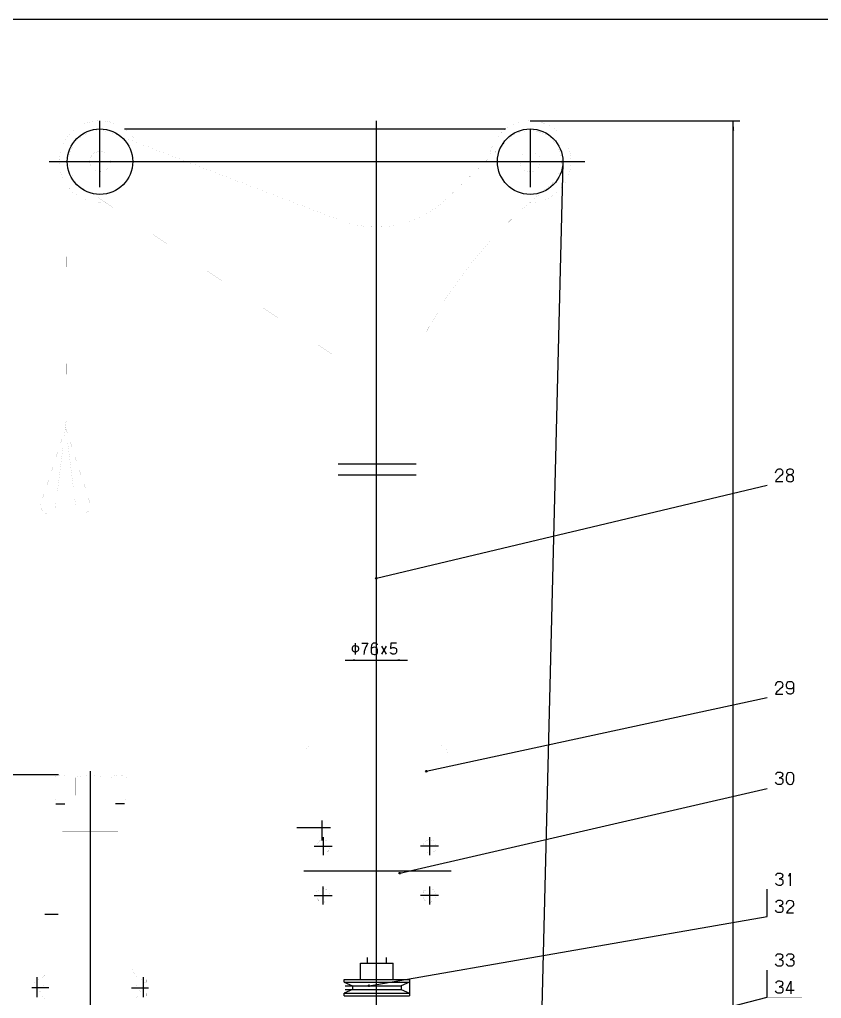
# Model space of a CAD drawing. Extents: x 0 to 2376, y 0 to 3364.
# Drawn here: x 523 to 1503, y 2167 to 3364 of the extents above; entities that cross this region are included whole.
import ezdxf

# ---------------------------------------------------------------- set-up
doc = ezdxf.new("R2010")
doc.units = 0
doc.header["$MEASUREMENT"] = 0
doc.layers.add('6', color=7, linetype='Continuous')
doc.layers.add('8', color=7, linetype='Continuous')

# ---------------------------------------------------------------- blocks, each defined once
blk = doc.blocks.new('BLKENT2')
at = {"layer": '6', "color": 2, "linetype": 'Continuous'}
for p, q in [((932.21, 2598.24), (930.517, 2597.54)), ((934.314, 2598.24), (932.21, 2598.24)), ((933.262, 2601.46), (933.262, 2587.67)), ((934.314, 2598.24), (935.732, 2597.82)), ((935.732, 2597.82), (936.144, 2597.54)), ((941.085, 2601.46), (948.634, 2601.46)), ((947.216, 2599.01), (946.118, 2596.91)), ((947.994, 2600.41), (947.216, 2599.01)), ((948.634, 2601.46), (947.994, 2600.41)), ((952.889, 2598.1), (952.615, 2596.42)), ((953.027, 2599.01), (952.889, 2598.1)), ((953.53, 2599.92), (953.027, 2599.01)), ((954.262, 2600.76), (953.53, 2599.92)), ((954.994, 2601.25), (954.262, 2600.76)), ((955.863, 2601.46), (954.994, 2601.25)), ((957.007, 2601.46), (955.863, 2601.46)), ((958.38, 2601.32), (957.007, 2601.46)), ((959.295, 2600.83), (958.38, 2601.32)), ((960.118, 2599.99), (959.295, 2600.83)), ((960.438, 2599.08), (960.118, 2599.99)), ((976.772, 2601.53), (976.406, 2594.88)), ((983.726, 2601.53), (976.772, 2601.53)), ((929.556, 2595.58), (929.51, 2594.6)), ((929.51, 2594.6), (929.556, 2593.62)), ((929.739, 2596.35), (929.556, 2595.58)), ((929.556, 2593.62), (929.785, 2592.57)), ((929.922, 2596.77), (929.739, 2596.35)), ((929.785, 2592.57), (929.968, 2592.22)), ((930.105, 2597.05), (929.922, 2596.77)), ((929.968, 2592.22), (930.425, 2591.66)), ((930.517, 2597.54), (930.105, 2597.05)), ((930.425, 2591.66), (932.21, 2590.96)), ((932.21, 2590.96), (934.314, 2590.96)), ((936.099, 2591.59), (934.314, 2590.96)), ((936.556, 2592.22), (936.099, 2591.59)), ((936.144, 2597.54), (936.602, 2596.84)), ((936.831, 2592.85), (936.556, 2592.22)), ((936.602, 2596.84), (936.831, 2596.28)), ((936.831, 2596.28), (936.968, 2595.58)), ((936.968, 2593.62), (936.831, 2592.85)), ((936.968, 2595.58), (937.013, 2594.6)), ((937.013, 2594.6), (936.968, 2593.62)), ((943.968, 2590.12), (943.602, 2587.67)), ((944.242, 2591.31), (943.968, 2590.12)), ((944.517, 2592.5), (944.242, 2591.31)), ((944.929, 2593.69), (944.517, 2592.5)), ((945.157, 2594.6), (944.929, 2593.69)), ((945.432, 2595.3), (945.157, 2594.6)), ((946.118, 2596.91), (945.432, 2595.3)), ((952.615, 2596.42), (952.615, 2591.38)), ((952.615, 2591.38), (952.706, 2590.19)), ((953.027, 2594.74), (952.706, 2594.18)), ((952.706, 2590.19), (952.981, 2589.21)), ((952.981, 2589.21), (953.576, 2588.37)), ((953.804, 2595.51), (953.027, 2594.74)), ((953.576, 2588.37), (954.674, 2587.81)), ((954.994, 2596.14), (953.804, 2595.51)), ((954.674, 2587.81), (956.229, 2587.67)), ((956.824, 2596.35), (954.994, 2596.14)), ((956.229, 2587.67), (957.465, 2587.67)), ((958.471, 2596), (956.824, 2596.35)), ((957.465, 2587.67), (958.929, 2587.95)), ((959.478, 2595.44), (958.471, 2596)), ((958.929, 2587.95), (959.798, 2588.72)), ((960.164, 2594.32), (959.478, 2595.44)), ((959.798, 2588.72), (960.21, 2589.49)), ((960.438, 2593.2), (960.164, 2594.32)), ((960.21, 2589.49), (960.438, 2590.33)), ((960.438, 2591.31), (960.438, 2593.2)), ((960.438, 2590.33), (960.438, 2591.31)), ((965.471, 2597.54), (970.87, 2587.95)), ((970.87, 2597.54), (965.471, 2587.95)), ((976.406, 2589.63), (976.131, 2590.05)), ((976.406, 2594.88), (977.916, 2595.65)), ((976.635, 2589.14), (976.406, 2589.63)), ((977.733, 2588.23), (976.635, 2589.14)), ((978.556, 2587.88), (977.733, 2588.23)), ((977.916, 2595.65), (979.288, 2596)), ((979.242, 2587.74), (978.556, 2587.88)), ((980.889, 2587.74), (979.242, 2587.74)), ((979.288, 2596), (980.615, 2596)), ((980.615, 2596), (982.353, 2595.44)), ((982.033, 2588.23), (980.889, 2587.74)), ((982.948, 2589), (982.033, 2588.23)), ((982.353, 2595.44), (983.177, 2594.74)), ((983.36, 2589.7), (982.948, 2589)), ((983.177, 2594.74), (983.497, 2594.11)), ((983.635, 2590.47), (983.36, 2589.7)), ((983.497, 2594.11), (983.68, 2593.27)), ((983.772, 2591.87), (983.635, 2590.47)), ((983.68, 2593.27), (983.772, 2591.87))]:
    blk.add_line(p, q, dxfattribs=at)
at = {"layer": '6', "color": 1, "linetype": 'Continuous'}
blk.add_line((921.026, 2580.6), (997.026, 2580.6), dxfattribs=at)
for points in [[(921.026, 2580.6), (932.981, 2581.65), (932.981, 2579.56)], [(997.026, 2580.6), (985.072, 2579.56), (985.072, 2581.65)]]:
    blk.add_solid(points, dxfattribs=at)
blk = doc.blocks.new('BLKENT8')
at = {"layer": '6', "color": 1, "linetype": 'Continuous'}
for p, q in [((1162.84, 3240.26), (1403.47, 3240.26)), ((1395.47, 794.52), (1395.47, 3240.26))]:
    blk.add_line(p, q, dxfattribs=at)
blk.add_solid([(1395.47, 3240.26), (1396.52, 3228.3), (1394.43, 3228.3)], dxfattribs=at)
blk = doc.blocks.new('BLKENT26')
at = {"layer": '6', "color": 1, "linetype": 'Continuous'}
blk.add_line((570.393, 2440.25), (204.139, 2440.25), dxfattribs=at)
blk = doc.blocks.new('BLKENT83')
at = {"layer": '8', "color": 15, "linetype": 'Continuous'}
blk.add_line((2376, 3364), (0, 3364), dxfattribs=at)
at = {"layer": '8', "color": 7, "linetype": 'Continuous', "const_width": 0.03}
blk.add_lwpolyline([(2336, 3324), (100, 3324)], dxfattribs=at)
blk = doc.blocks.new('BLKENT115')
at = {"layer": '8', "color": 2, "linetype": 'Continuous'}
for p, q in [((155.61, 2310.31), (156.813, 2311.35)), ((156.813, 2311.35), (158.329, 2311.67)), ((158.329, 2311.67), (160.107, 2311.43)), ((160.107, 2311.43), (161.048, 2311.11)), ((161.048, 2311.11), (161.728, 2310.55)), ((161.728, 2310.55), (162.198, 2309.91)), ((168.264, 2311.75), (167.845, 2304.15)), ((176.211, 2311.75), (168.264, 2311.75)), ((154.251, 2306.79), (154.774, 2308.95)), ((154.774, 2308.95), (155.61, 2310.31)), ((155.872, 2298.71), (155.087, 2297.67)), ((157.283, 2300.15), (155.872, 2298.71)), ((159.375, 2302.07), (157.283, 2300.15)), ((161.362, 2303.83), (159.375, 2302.07)), ((161.937, 2304.39), (161.362, 2303.83)), ((162.564, 2305.43), (161.937, 2304.39)), ((162.198, 2309.91), (162.512, 2309.27)), ((162.512, 2309.27), (162.878, 2307.51)), ((162.774, 2306.55), (162.564, 2305.43)), ((162.878, 2307.51), (162.774, 2306.55)), ((167.845, 2298.15), (167.532, 2298.63)), ((167.845, 2304.15), (169.571, 2305.03)), ((169.571, 2305.03), (171.14, 2305.43)), ((171.14, 2305.43), (172.656, 2305.43)), ((172.656, 2305.43), (174.643, 2304.79)), ((174.643, 2304.79), (175.584, 2303.99)), ((175.584, 2303.99), (175.95, 2303.27)), ((176.107, 2299.11), (175.793, 2298.23)), ((175.95, 2303.27), (176.159, 2302.31)), ((176.264, 2300.71), (176.107, 2299.11)), ((176.159, 2302.31), (176.264, 2300.71)), ((155.087, 2297.67), (154.251, 2296.23)), ((154.251, 2296.23), (162.878, 2296.23)), ((168.107, 2297.59), (167.845, 2298.15)), ((169.362, 2296.55), (168.107, 2297.59)), ((170.303, 2296.15), (169.362, 2296.55)), ((171.087, 2295.99), (170.303, 2296.15)), ((172.97, 2295.99), (171.087, 2295.99)), ((174.277, 2296.55), (172.97, 2295.99)), ((175.323, 2297.43), (174.277, 2296.55)), ((175.793, 2298.23), (175.323, 2297.43))]:
    blk.add_line(p, q, dxfattribs=at)
at = {"layer": '8', "color": 1, "linetype": 'Continuous'}
blk.add_line((596.847, 1979.24), (186.46, 2291.83), dxfattribs=at)
at = {"layer": '8', "color": 1, "linetype": 'Continuous', "const_width": 0.03}
blk.add_lwpolyline([(186.46, 2291.83), (143.793, 2291.83)], dxfattribs=at)
at = {"layer": '8', "color": 1, "linetype": 'Continuous'}
blk.add_circle((596.847, 1979.24), 1, dxfattribs=at)
blk = doc.blocks.new('BLKENT118')
at = {"layer": '8', "color": 2, "linetype": 'Continuous'}
for p, q in [((1447.74, 2811.91), (1448.58, 2813.27)), ((1448.58, 2813.27), (1449.78, 2814.31)), ((1449.78, 2814.31), (1451.3, 2814.63)), ((1451.3, 2814.63), (1453.08, 2814.39)), ((1453.08, 2814.39), (1454.02, 2814.07)), ((1454.02, 2814.07), (1454.7, 2813.51)), ((1454.7, 2813.51), (1455.17, 2812.87)), ((1461.13, 2812.71), (1461.86, 2813.67)), ((1461.86, 2813.67), (1462.8, 2814.31)), ((1462.8, 2814.31), (1464.26, 2814.71)), ((1464.26, 2814.71), (1465.83, 2814.63)), ((1465.83, 2814.63), (1467.14, 2814.31)), ((1467.14, 2814.31), (1467.77, 2813.91)), ((1467.77, 2813.91), (1468.34, 2813.19)), ((1468.34, 2813.19), (1468.6, 2812.63)), ((1447.22, 2809.75), (1447.74, 2811.91)), ((1448.84, 2801.67), (1448.06, 2800.63)), ((1450.25, 2803.11), (1448.84, 2801.67)), ((1452.34, 2805.03), (1450.25, 2803.11)), ((1454.33, 2806.79), (1452.34, 2805.03)), ((1454.91, 2807.35), (1454.33, 2806.79)), ((1455.53, 2808.39), (1454.91, 2807.35)), ((1455.17, 2812.87), (1455.48, 2812.23)), ((1455.48, 2812.23), (1455.85, 2810.47)), ((1455.74, 2809.51), (1455.53, 2808.39)), ((1455.85, 2810.47), (1455.74, 2809.51)), ((1460.55, 2804.15), (1460.4, 2803.51)), ((1460.4, 2803.51), (1460.4, 2802.79)), ((1460.4, 2802.79), (1460.45, 2801.91)), ((1460.45, 2801.91), (1460.66, 2801.03)), ((1460.81, 2804.71), (1460.55, 2804.15)), ((1461.39, 2805.75), (1460.81, 2804.71)), ((1460.87, 2811.67), (1461.13, 2812.71)), ((1460.87, 2811.11), (1460.87, 2811.67)), ((1460.97, 2809.83), (1460.87, 2811.11)), ((1461.39, 2808.79), (1460.97, 2809.83)), ((1462.12, 2808.07), (1461.39, 2808.79)), ((1462.12, 2806.23), (1461.39, 2805.75)), ((1463.32, 2807.51), (1462.12, 2808.07)), ((1462.64, 2806.55), (1462.12, 2806.23)), ((1463.64, 2806.95), (1462.64, 2806.55)), ((1464.68, 2807.27), (1463.32, 2807.51)), ((1465.57, 2807.35), (1463.64, 2806.95)), ((1466.83, 2806.63), (1465.05, 2807.27)), ((1466.3, 2807.51), (1465.57, 2807.35)), ((1467.3, 2807.99), (1466.3, 2807.51)), ((1467.77, 2806.23), (1466.83, 2806.63)), ((1468.13, 2808.79), (1467.3, 2807.99)), ((1468.4, 2805.51), (1467.77, 2806.23)), ((1468.6, 2809.83), (1468.13, 2808.79)), ((1469.13, 2804.39), (1468.4, 2805.51)), ((1468.6, 2812.63), (1468.76, 2810.95)), ((1468.76, 2810.95), (1468.6, 2809.83)), ((1468.92, 2800.87), (1469.23, 2801.67)), ((1469.23, 2803.67), (1469.13, 2804.39)), ((1469.23, 2802.63), (1469.23, 2803.67)), ((1469.23, 2801.67), (1469.23, 2802.63)), ((1448.06, 2800.63), (1447.22, 2799.19)), ((1447.22, 2799.19), (1455.85, 2799.19)), ((1460.66, 2801.03), (1460.97, 2800.47)), ((1460.97, 2800.47), (1461.34, 2799.99)), ((1461.34, 2799.99), (1461.96, 2799.59)), ((1461.96, 2799.59), (1462.85, 2799.19)), ((1462.85, 2799.19), (1463.74, 2798.95)), ((1463.74, 2798.95), (1464.94, 2798.79)), ((1464.94, 2798.79), (1466.41, 2799.03)), ((1466.41, 2799.03), (1466.98, 2799.11)), ((1466.98, 2799.11), (1467.77, 2799.59)), ((1467.77, 2799.59), (1468.29, 2799.91)), ((1468.29, 2799.91), (1468.55, 2800.23)), ((1468.55, 2800.23), (1468.92, 2800.87))]:
    blk.add_line(p, q, dxfattribs=at)
at = {"layer": '8', "color": 1, "linetype": 'Continuous'}
blk.add_line((959.03, 2680.79), (1436.76, 2794.79), dxfattribs=at)
at = {"layer": '8', "color": 1, "linetype": 'Continuous', "const_width": 0.03}
blk.add_lwpolyline([(1436.76, 2794.79), (1479.43, 2794.79)], dxfattribs=at)
at = {"layer": '8', "color": 1, "linetype": 'Continuous'}
blk.add_circle((959.03, 2680.79), 1, dxfattribs=at)
blk = doc.blocks.new('BLKENT119')
at = {"layer": '8', "color": 2, "linetype": 'Continuous'}
for p, q in [((1447.22, 2549.76), (1447.74, 2551.92)), ((1447.74, 2551.92), (1448.58, 2553.28)), ((1448.58, 2553.28), (1449.78, 2554.32)), ((1449.78, 2554.32), (1451.3, 2554.64)), ((1451.3, 2554.64), (1453.08, 2554.4)), ((1453.08, 2554.4), (1454.02, 2554.08)), ((1454.02, 2554.08), (1454.7, 2553.52)), ((1454.7, 2553.52), (1455.17, 2552.88)), ((1455.17, 2552.88), (1455.48, 2552.24)), ((1455.48, 2552.24), (1455.85, 2550.48)), ((1455.85, 2550.48), (1455.74, 2549.52)), ((1460.6, 2550.96), (1460.76, 2552)), ((1460.6, 2549.84), (1460.6, 2550.96)), ((1460.6, 2548.56), (1460.6, 2549.84)), ((1460.76, 2552), (1461.34, 2553.04)), ((1461.34, 2553.04), (1462.33, 2553.92)), ((1462.33, 2553.92), (1463.22, 2554.4)), ((1463.22, 2554.4), (1464.42, 2554.64)), ((1464.42, 2554.64), (1465.36, 2554.64)), ((1465.36, 2554.64), (1466.57, 2554.4)), ((1466.57, 2554.4), (1467.25, 2554.16)), ((1467.25, 2554.16), (1467.61, 2553.92)), ((1467.61, 2553.92), (1468.24, 2553.44)), ((1468.24, 2553.44), (1468.81, 2552.72)), ((1468.81, 2552.72), (1469.13, 2551.84)), ((1469.13, 2551.84), (1469.18, 2550.96)), ((1469.18, 2550.96), (1469.18, 2547.28)), ((1448.06, 2540.64), (1447.22, 2539.2)), ((1447.22, 2539.2), (1455.85, 2539.2)), ((1448.84, 2541.68), (1448.06, 2540.64)), ((1450.25, 2543.12), (1448.84, 2541.68)), ((1452.34, 2545.04), (1450.25, 2543.12)), ((1454.33, 2546.8), (1452.34, 2545.04)), ((1454.91, 2547.36), (1454.33, 2546.8)), ((1455.53, 2548.4), (1454.91, 2547.36)), ((1455.74, 2549.52), (1455.53, 2548.4)), ((1460.81, 2547.44), (1460.6, 2548.56)), ((1461.02, 2541.12), (1460.6, 2542.48)), ((1461.55, 2546.56), (1460.81, 2547.44)), ((1461.6, 2540.32), (1461.02, 2541.12)), ((1462.33, 2545.84), (1461.55, 2546.56)), ((1462.7, 2539.6), (1461.6, 2540.32)), ((1463.38, 2545.44), (1462.33, 2545.84)), ((1463.59, 2539.28), (1462.7, 2539.6)), ((1464.74, 2545.36), (1463.38, 2545.44)), ((1464.74, 2539.12), (1463.59, 2539.28)), ((1465.89, 2545.36), (1464.74, 2545.36)), ((1465.99, 2539.12), (1464.74, 2539.12)), ((1467.04, 2545.68), (1465.89, 2545.36)), ((1466.62, 2539.28), (1465.99, 2539.12)), ((1467.51, 2539.68), (1466.62, 2539.28)), ((1468.13, 2546.4), (1467.04, 2545.68)), ((1468.13, 2540.24), (1467.51, 2539.68)), ((1469.13, 2547.44), (1468.13, 2546.4)), ((1468.81, 2541.2), (1468.13, 2540.24)), ((1469.02, 2542.08), (1468.81, 2541.2)), ((1469.18, 2544), (1469.02, 2542.08)), ((1469.18, 2547.28), (1469.18, 2544))]:
    blk.add_line(p, q, dxfattribs=at)
at = {"layer": '8', "color": 1, "linetype": 'Continuous'}
blk.add_line((1020.03, 2444.77), (1436.76, 2534.8), dxfattribs=at)
at = {"layer": '8', "color": 1, "linetype": 'Continuous', "const_width": 0.03}
blk.add_lwpolyline([(1436.76, 2534.8), (1479.43, 2534.8)], dxfattribs=at)
at = {"layer": '8', "color": 1, "linetype": 'Continuous'}
blk.add_circle((1020.03, 2444.77), 1, dxfattribs=at)
blk = doc.blocks.new('BLKENT120')
at = {"layer": '8', "color": 2, "linetype": 'Continuous'}
for p, q in [((1447.69, 2441.42), (1448, 2442.06)), ((1448, 2442.06), (1448.53, 2442.7)), ((1448.53, 2442.7), (1449, 2443.18)), ((1449, 2443.18), (1449.62, 2443.5)), ((1449.62, 2443.5), (1450.36, 2443.66)), ((1450.36, 2443.66), (1452.13, 2443.66)), ((1452.13, 2443.66), (1453.23, 2443.58)), ((1453.23, 2443.58), (1454.17, 2443.26)), ((1454.17, 2443.26), (1454.91, 2442.78)), ((1454.91, 2442.78), (1455.43, 2442.22)), ((1455.43, 2442.22), (1455.79, 2441.42)), ((1461.55, 2441.9), (1461.91, 2442.54)), ((1461.91, 2442.54), (1462.49, 2443.1)), ((1462.49, 2443.1), (1463.01, 2443.42)), ((1463.01, 2443.42), (1464.79, 2443.82)), ((1464.79, 2443.82), (1466.67, 2443.42)), ((1466.67, 2443.42), (1467.61, 2442.86)), ((1467.61, 2442.86), (1468.19, 2441.98)), ((1447.69, 2430.3), (1447.17, 2431.5)), ((1447.38, 2440.78), (1447.69, 2441.42)), ((1448.21, 2429.66), (1447.69, 2430.3)), ((1452.76, 2436.86), (1451.61, 2436.62)), ((1451.61, 2436.62), (1452.55, 2436.54)), ((1452.55, 2436.54), (1454.07, 2436.22)), ((1453.7, 2437.18), (1452.76, 2436.86)), ((1454.75, 2437.82), (1453.7, 2437.18)), ((1454.07, 2436.22), (1454.8, 2435.98)), ((1455.58, 2438.7), (1454.75, 2437.82)), ((1454.8, 2435.98), (1455.48, 2435.34)), ((1455.79, 2430.22), (1455.32, 2429.66)), ((1455.48, 2435.34), (1456.06, 2434.38)), ((1455.79, 2439.42), (1455.58, 2438.7)), ((1455.79, 2441.42), (1455.95, 2440.46)), ((1455.95, 2440.46), (1455.79, 2439.42)), ((1456.16, 2431.26), (1455.79, 2430.22)), ((1456.06, 2434.38), (1456.21, 2433.5)), ((1456.21, 2431.98), (1456.16, 2431.26)), ((1456.21, 2433.5), (1456.21, 2431.98)), ((1460.5, 2437.66), (1460.81, 2439.98)), ((1460.5, 2434.86), (1460.5, 2437.66)), ((1460.55, 2434.06), (1460.5, 2434.86)), ((1460.66, 2432.7), (1460.55, 2434.06)), ((1460.92, 2431.98), (1460.66, 2432.7)), ((1460.81, 2439.98), (1461.18, 2441.18)), ((1461.55, 2430.62), (1460.92, 2431.98)), ((1461.18, 2441.18), (1461.55, 2441.9)), ((1461.96, 2429.98), (1461.55, 2430.62)), ((1468.4, 2430.78), (1467.98, 2429.98)), ((1468.19, 2441.98), (1468.92, 2440.06)), ((1468.71, 2431.82), (1468.4, 2430.78)), ((1468.97, 2432.86), (1468.71, 2431.82)), ((1468.92, 2440.06), (1469.23, 2437.5)), ((1469.18, 2434.3), (1468.97, 2432.86)), ((1469.23, 2435.42), (1469.18, 2434.3)), ((1469.23, 2437.5), (1469.23, 2435.42)), ((1449, 2429.1), (1448.21, 2429.66)), ((1449.78, 2428.7), (1449, 2429.1)), ((1450.98, 2428.62), (1449.78, 2428.7)), ((1453.7, 2428.62), (1450.98, 2428.62)), ((1454.59, 2429.1), (1453.7, 2428.62)), ((1455.32, 2429.66), (1454.59, 2429.1)), ((1463.01, 2429.02), (1461.96, 2429.98)), ((1463.79, 2428.54), (1463.01, 2429.02)), ((1464.84, 2428.3), (1463.79, 2428.54)), ((1466.46, 2428.62), (1465.05, 2428.3)), ((1467.35, 2429.1), (1466.46, 2428.62)), ((1467.98, 2429.98), (1467.35, 2429.1))]:
    blk.add_line(p, q, dxfattribs=at)
at = {"layer": '8', "color": 1, "linetype": 'Continuous'}
blk.add_line((987.73, 2320.11), (1436.76, 2423.82), dxfattribs=at)
at = {"layer": '8', "color": 1, "linetype": 'Continuous', "const_width": 0.03}
blk.add_lwpolyline([(1436.76, 2423.82), (1479.43, 2423.82)], dxfattribs=at)
at = {"layer": '8', "color": 1, "linetype": 'Continuous'}
blk.add_circle((987.73, 2320.11), 1, dxfattribs=at)
blk = doc.blocks.new('BLKENT121')
at = {"layer": '8', "color": 2, "linetype": 'Continuous'}
for p, q in [((1448.53, 2286.07), (1449, 2286.55)), ((1449, 2286.55), (1449.62, 2286.87)), ((1449.62, 2286.87), (1450.36, 2287.03)), ((1450.36, 2287.03), (1452.13, 2287.03)), ((1452.13, 2287.03), (1453.23, 2286.95)), ((1453.23, 2286.95), (1454.17, 2286.63)), ((1454.17, 2286.63), (1454.91, 2286.15)), ((1461.91, 2285.67), (1463.11, 2286.71)), ((1463.11, 2286.71), (1464.63, 2287.03)), ((1464.63, 2287.03), (1466.41, 2286.79)), ((1466.41, 2286.79), (1467.35, 2286.47)), ((1467.35, 2286.47), (1468.03, 2285.91)), ((1447.69, 2273.67), (1447.17, 2274.87)), ((1447.38, 2284.15), (1447.69, 2284.79)), ((1447.69, 2284.79), (1448, 2285.43)), ((1448, 2285.43), (1448.53, 2286.07)), ((1452.76, 2280.23), (1451.61, 2279.99)), ((1451.61, 2279.99), (1452.55, 2279.91)), ((1452.55, 2279.91), (1454.07, 2279.59)), ((1453.7, 2280.55), (1452.76, 2280.23)), ((1454.75, 2281.19), (1453.7, 2280.55)), ((1454.07, 2279.59), (1454.8, 2279.35)), ((1455.58, 2282.07), (1454.75, 2281.19)), ((1454.8, 2279.35), (1455.48, 2278.71)), ((1454.91, 2286.15), (1455.43, 2285.59)), ((1455.43, 2285.59), (1455.79, 2284.79)), ((1455.48, 2278.71), (1456.06, 2277.75)), ((1455.79, 2282.79), (1455.58, 2282.07)), ((1455.79, 2284.79), (1455.95, 2283.83)), ((1455.95, 2283.83), (1455.79, 2282.79)), ((1456.16, 2274.63), (1455.79, 2273.59)), ((1456.06, 2277.75), (1456.21, 2276.87)), ((1456.21, 2275.35), (1456.16, 2274.63)), ((1456.21, 2276.87), (1456.21, 2275.35)), ((1460.55, 2282.15), (1461.08, 2284.31)), ((1461.08, 2284.31), (1461.91, 2285.67)), ((1463.59, 2275.51), (1462.17, 2274.07)), ((1465.68, 2277.43), (1463.59, 2275.51)), ((1467.66, 2279.19), (1465.68, 2277.43)), ((1468.24, 2279.75), (1467.66, 2279.19)), ((1468.03, 2285.91), (1468.5, 2285.27)), ((1468.87, 2280.79), (1468.24, 2279.75)), ((1468.5, 2285.27), (1468.81, 2284.63)), ((1468.81, 2284.63), (1469.18, 2282.87)), ((1469.08, 2281.91), (1468.87, 2280.79)), ((1469.18, 2282.87), (1469.08, 2281.91)), ((1448.21, 2273.03), (1447.69, 2273.67)), ((1449, 2272.47), (1448.21, 2273.03)), ((1449.78, 2272.07), (1449, 2272.47)), ((1450.98, 2271.99), (1449.78, 2272.07)), ((1453.7, 2271.99), (1450.98, 2271.99)), ((1454.59, 2272.47), (1453.7, 2271.99)), ((1455.32, 2273.03), (1454.59, 2272.47)), ((1455.79, 2273.59), (1455.32, 2273.03)), ((1461.39, 2273.03), (1460.55, 2271.59)), ((1460.55, 2271.59), (1469.18, 2271.59)), ((1462.17, 2274.07), (1461.39, 2273.03))]:
    blk.add_line(p, q, dxfattribs=at)
at = {"layer": '8', "color": 1, "linetype": 'Continuous'}
blk.add_line((950.01, 2182.38), (1436.76, 2267.19), dxfattribs=at)
at = {"layer": '8', "color": 1, "linetype": 'Continuous', "const_width": 0.03}
blk.add_lwpolyline([(1436.76, 2267.19), (1479.43, 2267.19)], dxfattribs=at)
at = {"layer": '8', "color": 1, "linetype": 'Continuous'}
blk.add_circle((950.01, 2182.38), 1, dxfattribs=at)
blk = doc.blocks.new('BLKENT122')
at = {"layer": '8', "color": 2, "linetype": 'Continuous'}
for p, q in [((1447.38, 2317.35), (1447.69, 2317.99)), ((1447.69, 2317.99), (1448, 2318.63)), ((1448, 2318.63), (1448.53, 2319.27)), ((1448.53, 2319.27), (1449, 2319.75)), ((1449, 2319.75), (1449.62, 2320.07)), ((1449.62, 2320.07), (1450.36, 2320.23)), ((1450.36, 2320.23), (1452.13, 2320.23)), ((1452.76, 2313.43), (1451.61, 2313.19)), ((1451.61, 2313.19), (1452.55, 2313.11)), ((1452.13, 2320.23), (1453.23, 2320.15)), ((1452.55, 2313.11), (1454.07, 2312.79)), ((1453.7, 2313.75), (1452.76, 2313.43)), ((1453.23, 2320.15), (1454.17, 2319.83)), ((1454.75, 2314.39), (1453.7, 2313.75)), ((1454.07, 2312.79), (1454.8, 2312.55)), ((1454.17, 2319.83), (1454.91, 2319.35)), ((1455.58, 2315.27), (1454.75, 2314.39)), ((1454.8, 2312.55), (1455.48, 2311.91)), ((1454.91, 2319.35), (1455.43, 2318.79)), ((1455.43, 2318.79), (1455.79, 2317.99)), ((1455.48, 2311.91), (1456.06, 2310.95)), ((1455.79, 2315.99), (1455.58, 2315.27)), ((1455.79, 2317.99), (1455.95, 2317.03)), ((1455.95, 2317.03), (1455.79, 2315.99)), ((1456.06, 2310.95), (1456.21, 2310.07)), ((1463.17, 2316.55), (1464.94, 2320.15)), ((1464.94, 2320.15), (1464.94, 2304.47)), ((1447.69, 2306.87), (1447.17, 2308.07)), ((1448.21, 2306.23), (1447.69, 2306.87)), ((1449, 2305.67), (1448.21, 2306.23)), ((1449.78, 2305.27), (1449, 2305.67)), ((1450.98, 2305.19), (1449.78, 2305.27)), ((1453.7, 2305.19), (1450.98, 2305.19)), ((1454.59, 2305.67), (1453.7, 2305.19)), ((1455.32, 2306.23), (1454.59, 2305.67)), ((1455.79, 2306.79), (1455.32, 2306.23)), ((1456.16, 2307.83), (1455.79, 2306.79)), ((1456.21, 2308.55), (1456.16, 2307.83)), ((1456.21, 2310.07), (1456.21, 2308.55))]:
    blk.add_line(p, q, dxfattribs=at)
at = {"layer": '8', "color": 1, "linetype": 'Continuous'}
blk.add_line((1436.76, 2267.19), (1436.76, 2300.39), dxfattribs=at)
at = {"layer": '8', "color": 1, "linetype": 'Continuous', "const_width": 0.03}
blk.add_lwpolyline([(1436.76, 2300.39), (1479.43, 2300.39)], dxfattribs=at)
blk = doc.blocks.new('BLKENT123')
at = {"layer": '8', "color": 2, "linetype": 'Continuous'}
for p, q in [((1447.38, 2185.44), (1447.69, 2186.08)), ((1447.69, 2186.08), (1448, 2186.72)), ((1448, 2186.72), (1448.53, 2187.36)), ((1448.53, 2187.36), (1449, 2187.84)), ((1449, 2187.84), (1449.62, 2188.16)), ((1449.62, 2188.16), (1450.36, 2188.32)), ((1450.36, 2188.32), (1452.13, 2188.32)), ((1452.76, 2181.52), (1451.61, 2181.28)), ((1451.61, 2181.28), (1452.55, 2181.2)), ((1452.13, 2188.32), (1453.23, 2188.24)), ((1452.55, 2181.2), (1454.07, 2180.88)), ((1453.7, 2181.84), (1452.76, 2181.52)), ((1453.23, 2188.24), (1454.17, 2187.92)), ((1454.75, 2182.48), (1453.7, 2181.84)), ((1454.07, 2180.88), (1454.8, 2180.64)), ((1454.17, 2187.92), (1454.91, 2187.44)), ((1455.58, 2183.36), (1454.75, 2182.48)), ((1454.8, 2180.64), (1455.48, 2180)), ((1454.91, 2187.44), (1455.43, 2186.88)), ((1455.43, 2186.88), (1455.79, 2186.08)), ((1455.48, 2180), (1456.06, 2179.04)), ((1455.79, 2184.08), (1455.58, 2183.36)), ((1455.79, 2186.08), (1455.95, 2185.12)), ((1455.95, 2185.12), (1455.79, 2184.08)), ((1456.06, 2179.04), (1456.21, 2178.16)), ((1460.03, 2176.64), (1465.89, 2188)), ((1465.89, 2188), (1465.89, 2172.48)), ((1447.69, 2174.96), (1447.17, 2176.16)), ((1448.21, 2174.32), (1447.69, 2174.96)), ((1449, 2173.76), (1448.21, 2174.32)), ((1449.78, 2173.36), (1449, 2173.76)), ((1450.98, 2173.28), (1449.78, 2173.36)), ((1453.7, 2173.28), (1450.98, 2173.28)), ((1454.59, 2173.76), (1453.7, 2173.28)), ((1455.32, 2174.32), (1454.59, 2173.76)), ((1455.79, 2174.88), (1455.32, 2174.32)), ((1456.16, 2175.92), (1455.79, 2174.88)), ((1456.21, 2176.64), (1456.16, 2175.92)), ((1456.21, 2178.16), (1456.21, 2176.64)), ((1469.91, 2176.64), (1460.03, 2176.64))]:
    blk.add_line(p, q, dxfattribs=at)
at = {"layer": '8', "color": 1, "linetype": 'Continuous'}
blk.add_line((696.43, 1977.9), (1436.76, 2168.48), dxfattribs=at)
at = {"layer": '8', "color": 1, "linetype": 'Continuous', "const_width": 0.03}
blk.add_lwpolyline([(1436.76, 2168.48), (1479.43, 2168.48)], dxfattribs=at)
at = {"layer": '8', "color": 1, "linetype": 'Continuous'}
blk.add_circle((696.43, 1977.9), 1, dxfattribs=at)
blk = doc.blocks.new('BLKENT124')
at = {"layer": '8', "color": 2, "linetype": 'Continuous'}
for p, q in [((1447.38, 2218.64), (1447.69, 2219.28)), ((1447.69, 2219.28), (1448, 2219.92)), ((1448, 2219.92), (1448.53, 2220.56)), ((1448.53, 2220.56), (1449, 2221.04)), ((1449, 2221.04), (1449.62, 2221.36)), ((1449.62, 2221.36), (1450.36, 2221.52)), ((1450.36, 2221.52), (1452.13, 2221.52)), ((1452.76, 2214.72), (1451.61, 2214.48)), ((1452.13, 2221.52), (1453.23, 2221.44)), ((1453.7, 2215.04), (1452.76, 2214.72)), ((1453.23, 2221.44), (1454.17, 2221.12)), ((1454.75, 2215.68), (1453.7, 2215.04)), ((1454.17, 2221.12), (1454.91, 2220.64)), ((1455.58, 2216.56), (1454.75, 2215.68)), ((1454.91, 2220.64), (1455.43, 2220.08)), ((1455.43, 2220.08), (1455.79, 2219.28)), ((1455.79, 2217.28), (1455.58, 2216.56)), ((1455.79, 2219.28), (1455.95, 2218.32)), ((1455.95, 2218.32), (1455.79, 2217.28)), ((1460.71, 2218.64), (1461.02, 2219.28)), ((1461.02, 2219.28), (1461.34, 2219.92)), ((1461.34, 2219.92), (1461.86, 2220.56)), ((1461.86, 2220.56), (1462.33, 2221.04)), ((1462.33, 2221.04), (1462.96, 2221.36)), ((1462.96, 2221.36), (1463.69, 2221.52)), ((1463.69, 2221.52), (1465.47, 2221.52)), ((1466.09, 2214.72), (1464.94, 2214.48)), ((1465.47, 2221.52), (1466.57, 2221.44)), ((1467.04, 2215.04), (1466.09, 2214.72)), ((1466.57, 2221.44), (1467.51, 2221.12)), ((1468.08, 2215.68), (1467.04, 2215.04)), ((1467.51, 2221.12), (1468.24, 2220.64)), ((1468.92, 2216.56), (1468.08, 2215.68)), ((1468.24, 2220.64), (1468.76, 2220.08)), ((1468.76, 2220.08), (1469.13, 2219.28)), ((1469.13, 2217.28), (1468.92, 2216.56)), ((1469.13, 2219.28), (1469.28, 2218.32)), ((1469.28, 2218.32), (1469.13, 2217.28)), ((1447.69, 2208.16), (1447.17, 2209.36)), ((1448.21, 2207.52), (1447.69, 2208.16)), ((1449, 2206.96), (1448.21, 2207.52)), ((1449.78, 2206.56), (1449, 2206.96)), ((1450.98, 2206.48), (1449.78, 2206.56)), ((1453.7, 2206.48), (1450.98, 2206.48)), ((1451.61, 2214.48), (1452.55, 2214.4)), ((1452.55, 2214.4), (1454.07, 2214.08)), ((1454.59, 2206.96), (1453.7, 2206.48)), ((1454.07, 2214.08), (1454.8, 2213.84)), ((1455.32, 2207.52), (1454.59, 2206.96)), ((1454.8, 2213.84), (1455.48, 2213.2)), ((1455.79, 2208.08), (1455.32, 2207.52)), ((1455.48, 2213.2), (1456.06, 2212.24)), ((1456.16, 2209.12), (1455.79, 2208.08)), ((1456.06, 2212.24), (1456.21, 2211.36)), ((1456.21, 2209.84), (1456.16, 2209.12)), ((1456.21, 2211.36), (1456.21, 2209.84)), ((1461.02, 2208.16), (1460.5, 2209.36)), ((1461.55, 2207.52), (1461.02, 2208.16)), ((1462.33, 2206.96), (1461.55, 2207.52)), ((1463.11, 2206.56), (1462.33, 2206.96)), ((1464.32, 2206.48), (1463.11, 2206.56)), ((1467.04, 2206.48), (1464.32, 2206.48)), ((1464.94, 2214.48), (1465.89, 2214.4)), ((1465.89, 2214.4), (1467.4, 2214.08)), ((1467.92, 2206.96), (1467.04, 2206.48)), ((1467.4, 2214.08), (1468.13, 2213.84)), ((1468.66, 2207.52), (1467.92, 2206.96)), ((1468.13, 2213.84), (1468.81, 2213.2)), ((1469.13, 2208.08), (1468.66, 2207.52)), ((1468.81, 2213.2), (1469.39, 2212.24)), ((1469.49, 2209.12), (1469.13, 2208.08)), ((1469.39, 2212.24), (1469.55, 2211.36)), ((1469.55, 2209.84), (1469.49, 2209.12)), ((1469.55, 2211.36), (1469.55, 2209.84))]:
    blk.add_line(p, q, dxfattribs=at)
at = {"layer": '8', "color": 1, "linetype": 'Continuous'}
blk.add_line((1436.76, 2168.48), (1436.76, 2201.68), dxfattribs=at)
at = {"layer": '8', "color": 1, "linetype": 'Continuous', "const_width": 0.03}
blk.add_lwpolyline([(1436.76, 2201.68), (1479.43, 2201.68)], dxfattribs=at)

msp = doc.modelspace()

# ---------------------------------------------------------------- linework, layer by layer
at = {"layer": '6'}
for p, q in [((621.027, 3158.85), (621.027, 3240.26)), ((959.026, 842.714), (959.026, 3240.33)), ((1147.03, 3240.26), (1162.84, 3240.26)), ((651.027, 3230.26), (1117.03, 3230.26)), ((1147.03, 3229.86), (1147.03, 3159.05)), ((558.939, 3190.26), (1213.98, 3190.26)), ((1187.01, 3189.27), (1157.03, 1977.47)), ((912.328, 2820.52), (1007.65, 2820.52)), ((912.328, 2807.06), (1007.65, 2807.06)), ((609.017, 2444.77), (609.017, 1712.55)), ((567.068, 2404.75), (578.068, 2404.75)), ((650.968, 2404.75), (639.968, 2404.75)), ((892.776, 2360.02), (892.776, 2384.57)), ((861.572, 2375.9), (902.946, 2375.9)), ((894.026, 2363.99), (894.026, 2341.99)), ((1024.03, 2363.99), (1024.03, 2341.99)), ((883.026, 2352.99), (905.026, 2352.99)), ((1035.03, 2352.99), (1013.03, 2352.99)), ((870.281, 2322.99), (1050.62, 2322.99)), ((894.026, 2281.99), (894.026, 2303.99)), ((1024.03, 2303.99), (1024.03, 2281.99)), ((883.026, 2292.99), (905.026, 2292.99)), ((1035.03, 2292.99), (1013.03, 2292.99)), ((553.459, 2269.98), (570.035, 2269.98)), ((947.862, 2216.9), (947.862, 2209.93)), ((971.123, 2216.9), (971.123, 2209.93)), ((939.493, 2209.93), (979.493, 2209.93)), ((939.493, 2189.93), (939.493, 2209.93)), ((979.493, 2189.93), (979.493, 2209.93)), ((544.018, 2192.98), (544.018, 2168.48)), ((609.015, 2193.98), (609.015, 2169.98)), ((609.018, 2193.98), (609.018, 2169.98)), ((674.016, 2192.98), (674.016, 2168.48)), ((558.517, 2179.98), (537.752, 2179.98)), ((659.517, 2179.98), (680.282, 2179.98)), ((919.493, 2189.93), (999.493, 2189.93)), ((919.493, 2186.84), (919.493, 2189.93)), ((919.493, 2186.84), (929.73, 2182.38)), ((919.493, 2186.84), (999.493, 2186.84)), ((921.026, 2182.38), (989.255, 2182.38)), ((929.73, 2182.38), (929.73, 2177.73)), ((999.493, 2186.84), (989.255, 2182.38)), ((989.255, 2182.38), (989.255, 2177.73)), ((999.493, 2189.93), (999.493, 2169.93)), ((929.73, 2177.73), (919.493, 2173.43)), ((919.493, 2169.93), (919.493, 2173.43)), ((919.493, 2173.43), (999.493, 2173.43)), ((919.493, 2169.93), (999.493, 2169.93)), ((921.026, 2177.73), (989.255, 2177.73)), ((989.255, 2177.73), (999.493, 2173.43))]:
    msp.add_line(p, q, dxfattribs=at)
at = {"layer": '6', "const_width": 0.03}
for points in [[(663.694, 3216.33, 1.90344), (630.189, 3141.1, -0.1)], [(1145.89, 3140.27, 2.29177), (1097.27, 3195.14, -0.1)], [(632.795, 3226.39, 0.900915), (602.04, 3157.34, -0.1)], [(1170.22, 3160.16, 1.05603), (1120.69, 3217.65, -0.1)], [(1170.22, 3160.16, 0.124448), (1003.53, 2948.26, -0.1)], [(914.668, 3118.46, 0.290649), (1044.95, 3144.86, -0.1)], [(549.133, 2772.86, 0.442839), (556.483, 2760, -0.1)], [(554.629, 2760.41, 0.441648), (566.712, 2768.93, -0.1)], [(591.341, 2768.93, 0.441634), (603.423, 2760.41, -0.1)], [(601.57, 2760, 0.442827), (608.92, 2772.86, -0.1)], [(882.176, 2476.6, 0.414214), (871.576, 2466, -0.1)], [(1046.48, 2466, 0.414214), (1035.88, 2476.6, -0.1)], [(583.52, 2437.07, 0.345191), (564.895, 2437.07, -0.1)], [(609.021, 2440.24, 0.0779211), (590.691, 2437.07, -0.1)], [(627.344, 2437.07, 0.0779211), (609.015, 2440.24, -0.1)], [(653.14, 2437.07, 0.345191), (634.515, 2437.07, -0.1)], [(542.018, 2189.98, 0.414214), (557.018, 2204.98, -0.1)], [(661.016, 2204.98, 0.414214), (676.016, 2189.98, -0.1)], [(553.017, 2164.98, 0.414214), (548.017, 2169.98, -0.1)], [(670.017, 2169.98, 0.414214), (665.017, 2164.98, -0.1)]]:
    msp.add_lwpolyline(points, format="xyb", dxfattribs=at)
at = {"layer": '6'}
for points, const_width in [([(914.668, 3118.46), (634.62, 3225.74)], 0.03), ([(1044.95, 3144.86), (1120.69, 3217.65)], 0.03), ([(580.385, 3161.13), (579.427, 2853.33)], 0.04), ([(914.526, 2948.26), (599.902, 3158.67)], 0.03), ([(914.526, 2948.26), (1003.53, 2948.26)], 0.03), ([(921.026, 2820.52), (921.026, 2948.26)], 0.03), ([(997.026, 2820.52), (997.026, 2948.26)], 0.03), ([(579.895, 2873.78), (566.712, 2768.93)], 0.04), ([(569.231, 2873.78), (586.843, 2873.78)], 0.04), ([(578.159, 2873.78), (591.341, 2768.93)], 0.04), ([(578.594, 2863.44), (549.133, 2772.86)], 0.04), ([(573.491, 2870.15), (586.843, 2870.15)], 0.04), ([(579.459, 2863.44), (608.92, 2772.86)], 0.04), ([(921.026, 2367.99), (921.026, 2807.06)], 0.03), ([(997.026, 2367.99), (997.026, 2807.06)], 0.03), ([(556.483, 2760), (554.629, 2760.41)], 0.03), ([(601.57, 2760), (603.423, 2760.41)], 0.03), ([(871.576, 2466), (871.576, 2423.6)], 0.03), ([(921.026, 2476.6), (882.176, 2476.6)], 0.03), ([(1035.88, 2476.6), (997.026, 2476.6)], 0.03), ([(1046.48, 2423.6), (1046.48, 2466)], 0.03), ([(564.893, 2437.07), (570.393, 2440.25)], 0.03), ([(564.893, 2410.56), (564.893, 2437.07)], 0.03), ([(564.895, 2437.07), (570.395, 2440.25)], 0.03), ([(647.643, 2440.25), (570.393, 2440.25)], 0.03), ([(583.52, 2415.25), (583.52, 2437.07)], 0.03), ([(583.52, 2437.07), (590.691, 2437.07)], 0.03), ([(590.691, 2415.25), (590.691, 2437.07)], 0.03), ([(627.344, 2415.25), (627.344, 2437.07)], 0.03), ([(634.515, 2437.07), (627.344, 2437.07)], 0.03), ([(634.515, 2415.25), (634.515, 2437.07)], 0.03), ([(653.14, 2437.07), (647.64, 2440.25)], 0.03), ([(653.143, 2437.07), (647.643, 2440.25)], 0.03), ([(653.143, 2410.56), (653.143, 2437.07)], 0.03), ([(871.576, 2423.6), (921.026, 2423.6)], 0.03), ([(874.226, 2423.6), (874.226, 2391.8)], 0.03), ([(997.026, 2423.6), (1046.48, 2423.6)], 0.03), ([(1043.83, 2423.6), (1043.83, 2391.8)], 0.03), ([(564.893, 2410.56), (609.017, 2410.56)], 0.03), ([(564.893, 2410.56), (568.893, 2408.25)], 0.03), ([(564.895, 2415.25), (583.52, 2415.25)], 0.03), ([(567.518, 2408.41), (567.518, 2373.25)], 0.03), ([(609.018, 2408.25), (567.518, 2408.25)], 0.03), ([(590.691, 2415.25), (609.02, 2415.25)], 0.03), ([(627.344, 2415.25), (609.015, 2415.25)], 0.03), ([(609.018, 2408.25), (650.518, 2408.25)], 0.03), ([(653.143, 2410.56), (609.019, 2410.56)], 0.03), ([(653.14, 2415.25), (634.515, 2415.25)], 0.03), ([(653.143, 2410.56), (649.143, 2408.25)], 0.03), ([(650.518, 2408.41), (650.518, 2373.25)], 0.03), ([(871.576, 2391.8), (871.576, 2254)], 0.03), ([(921.026, 2391.8), (871.576, 2391.8)], 0.03), ([(1046.48, 2391.8), (997.026, 2391.8)], 0.03), ([(1046.48, 2254), (1046.48, 2391.8)], 0.03), ([(567.518, 2373.25), (609.018, 2373.25)], 0.03), ([(575.018, 2371.48), (575.018, 2373.25)], 0.03), ([(609.018, 2371.48), (575.018, 2371.48)], 0.03), ([(580.018, 2369.98), (580.018, 2371.48)], 0.03), ([(650.518, 2373.25), (609.018, 2373.25)], 0.03), ([(609.018, 2371.48), (643.018, 2371.48)], 0.03), ([(638.018, 2369.98), (638.018, 2371.48)], 0.03), ([(643.018, 2371.48), (643.018, 2373.25)], 0.03), ([(555.018, 2367.98), (557.018, 2369.98)], 0.03), ([(555.018, 2367.98), (609.018, 2367.98)], 0.03), ([(555.018, 2367.98), (555.018, 2336.98)], 0.03), ([(557.018, 2369.98), (609.018, 2369.98)], 0.03), ([(661.018, 2369.98), (609.018, 2369.98)], 0.03), ([(663.018, 2367.98), (609.018, 2367.98)], 0.03), ([(663.018, 2367.98), (661.018, 2369.98)], 0.03), ([(663.018, 2367.98), (663.018, 2336.98)], 0.03), ([(884.026, 2367.99), (884.026, 2277.99)], 0.03), ([(1034.03, 2367.99), (884.026, 2367.99)], 0.03), ([(886.026, 2358.01), (894.026, 2361.87)], 0.03), ([(894.026, 2361.87), (902.026, 2358.01)], 0.03), ([(906.026, 2367.99), (906.026, 2277.99)], 0.03), ([(1012.03, 2367.99), (1012.03, 2277.99)], 0.03), ([(1016.03, 2358.01), (1024.03, 2361.87)], 0.03), ([(1024.03, 2361.87), (1032.03, 2358.01)], 0.03), ([(1034.03, 2367.99), (1034.03, 2277.99)], 0.03), ([(886.026, 2347.97), (886.026, 2358.01)], 0.03), ([(894.026, 2344.1), (886.026, 2347.97)], 0.03), ([(902.026, 2347.97), (894.026, 2344.1)], 0.03), ([(902.026, 2358.01), (902.026, 2347.97)], 0.03), ([(1016.03, 2358.01), (1016.03, 2347.97)], 0.03), ([(1016.03, 2347.97), (1024.03, 2344.1)], 0.03), ([(1024.03, 2344.1), (1032.03, 2347.97)], 0.03), ([(1032.03, 2347.97), (1032.03, 2358.01)], 0.03), ([(555.018, 2336.98), (557.018, 2334.98)], 0.03), ([(555.018, 2336.98), (609.018, 2336.98)], 0.03), ([(557.018, 2305.25), (557.018, 2334.98)], 0.03), ([(557.018, 2334.98), (609.018, 2334.98)], 0.03), ([(663.018, 2336.98), (609.018, 2336.98)], 0.03), ([(661.018, 2334.98), (609.018, 2334.98)], 0.03), ([(663.018, 2336.98), (661.018, 2334.98)], 0.03), ([(661.018, 2305.25), (661.018, 2334.98)], 0.03), ([(557.018, 2204.98), (557.018, 2305.25)], 0.03), ([(661.018, 2204.98), (661.018, 2305.25)], 0.03), ([(894.026, 2301.87), (886.026, 2298.01)], 0.03), ([(902.026, 2298.01), (894.026, 2301.87)], 0.03), ([(1024.03, 2301.87), (1016.03, 2298.01)], 0.03), ([(1032.03, 2298.01), (1024.03, 2301.87)], 0.03), ([(886.026, 2298.01), (886.026, 2287.97)], 0.03), ([(886.026, 2287.97), (894.026, 2284.1)], 0.03), ([(894.026, 2284.1), (902.026, 2287.97)], 0.03), ([(902.026, 2287.97), (902.026, 2298.01)], 0.03), ([(1016.03, 2298.01), (1016.03, 2287.97)], 0.03), ([(1016.03, 2287.97), (1024.03, 2284.1)], 0.03), ([(1024.03, 2284.1), (1032.03, 2287.97)], 0.03), ([(1032.03, 2287.97), (1032.03, 2298.01)], 0.03), ([(1034.03, 2277.99), (884.026, 2277.99)], 0.03), ([(921.026, 1964.5), (921.026, 2277.99)], 0.03), ([(997.026, 1964.5), (997.026, 2277.99)], 0.03), ([(871.576, 2254), (921.026, 2254)], 0.03), ([(874.226, 2254), (874.226, 2229.64)], 0.03), ([(997.026, 2254), (1046.48, 2254)], 0.03), ([(1043.83, 2254), (1043.83, 2229.64)], 0.03), ([(921.026, 2229.64), (874.226, 2229.64)], 0.03), ([(895.426, 2229.64), (895.426, 2216.9)], 0.03), ([(1043.83, 2229.64), (997.026, 2229.64)], 0.03), ([(1022.63, 2229.64), (1022.63, 2216.9)], 0.03), ([(921.026, 2216.9), (895.426, 2216.9)], 0.03), ([(1022.63, 2216.9), (997.026, 2216.9)], 0.03), ([(540.517, 2189.98), (609.017, 2189.98)], 0.03), ([(540.518, 2186.69), (540.518, 2189.98)], 0.03), ([(540.518, 2186.69), (553.018, 2182.38)], 0.03), ([(540.518, 2186.69), (609.017, 2186.69)], 0.03), ([(553.018, 2177.58), (553.018, 2182.38)], 0.03), ([(553.018, 2182.38), (609.018, 2182.38)], 0.03), ([(665.016, 2182.38), (609.015, 2182.38)], 0.03), ([(677.517, 2189.98), (609.016, 2189.98)], 0.03), ([(677.516, 2186.69), (609.016, 2186.69)], 0.03), ([(677.516, 2186.69), (665.016, 2182.38)], 0.03), ([(665.016, 2182.38), (921.026, 2182.38)], 0.03), ([(665.016, 2177.58), (665.016, 2182.38)], 0.03), ([(677.516, 2186.69), (677.516, 2189.98)], 0.03), ([(677.516, 2186.84), (919.493, 2186.84)], 0.03), ([(540.518, 2173.28), (553.018, 2177.58)], 0.03), ([(540.518, 2169.98), (540.518, 2173.28)], 0.03), ([(540.518, 2173.28), (609.017, 2173.28)], 0.03), ([(540.518, 2169.98), (609.017, 2169.98)], 0.03), ([(553.018, 2177.58), (609.018, 2177.58)], 0.03), ([(665.016, 2177.58), (609.015, 2177.58)], 0.03), ([(677.516, 2173.28), (609.016, 2173.28)], 0.03), ([(677.516, 2169.98), (609.016, 2169.98)], 0.03), ([(665.016, 2177.73), (921.026, 2177.73)], 0.03), ([(677.516, 2173.28), (665.016, 2177.58)], 0.03), ([(677.078, 2173.43), (919.493, 2173.43)], 0.03), ([(677.516, 2169.98), (677.516, 2173.28)], 0.03)]:
    msp.add_lwpolyline(points, dxfattribs=dict(at, const_width=const_width))
at = {"layer": '6', "const_width": 0.03}
for points in [[(608.527, 3190.26, 1), (633.527, 3190.26, 1)], [(1134.53, 3190.26, 1), (1159.53, 3190.26, 1)], [(886.026, 2352.99, 1), (902.026, 2352.99, 1)], [(1016.03, 2352.99, 1), (1032.03, 2352.99, 1)], [(886.026, 2292.99, 1), (902.026, 2292.99, 1)], [(1016.03, 2292.99, 1), (1032.03, 2292.99, 1)]]:
    msp.add_lwpolyline(points, format="xyb", close=True, dxfattribs=at)
at = {"layer": '6'}
for centre in [(621.027, 3190.26), (1147.03, 3190.26)]:
    msp.add_circle(centre, 40, dxfattribs=at)

# ---------------------------------------------------------------- block references
for name in ['BLKENT83', 'BLKENT8', 'BLKENT118', 'BLKENT2', 'BLKENT119', 'BLKENT120', 'BLKENT26', 'BLKENT115', 'BLKENT122', 'BLKENT121', 'BLKENT124', 'BLKENT123']:
    msp.add_blockref(name, (0, 0), dxfattribs=at)

doc.saveas('drawing.dxf')
